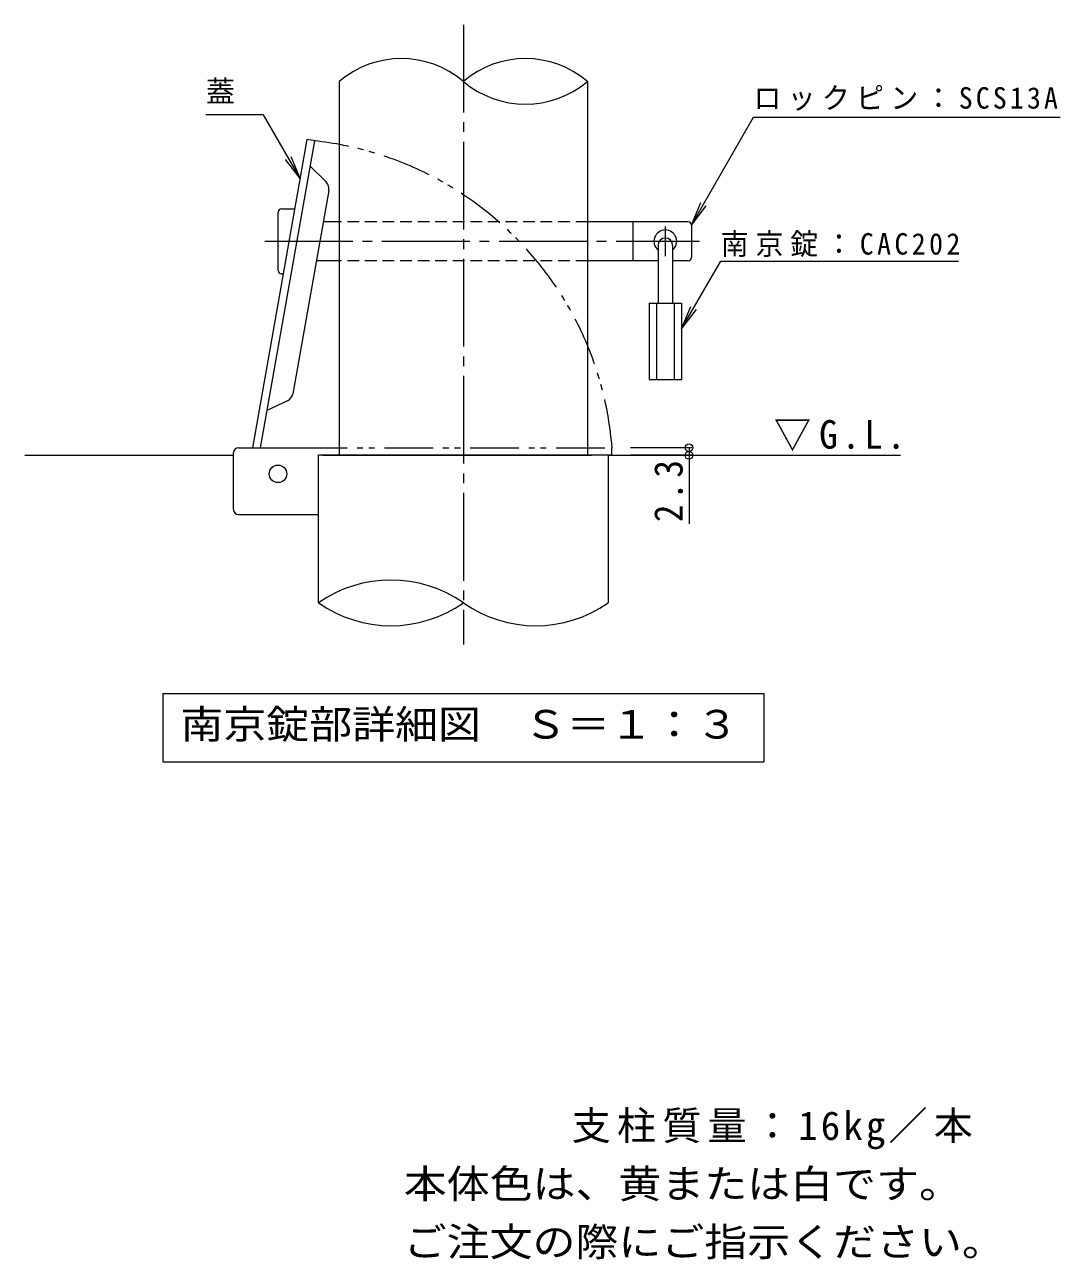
# Model space of a CAD drawing. Units: millimetres on the paper, enlarged 10 times, with parts at other scales. Extents: x -1772 to 1866, y -1370 to 811.
# Drawn here: x 804 to 1866, y -1112 to 154 of the extents above; entities that cross this region are included whole.
import ezdxf
from ezdxf.enums import TextEntityAlignment as Align

# ---------------------------------------------------------------- set-up
doc = ezdxf.new("R2010")
doc.units = ezdxf.units.MM
doc.header["$LTSCALE"] = 10
doc.header["$PDMODE"] = 32
doc.header["$PDSIZE"] = 8
for name, pattern in [('CHAIN1', [8, 5, -1, 1, -1]), ('CHAIN2', [12, 9, -1, 1, -1]), ('DASHED1', [1.8, 1.2, -0.6]), ('DOUBLE_CHAIN1', [8.8, 5, -1, 0.6, -0.6, 0.6, -1])]:
    doc.linetypes.add(name, pattern=pattern)
for name, color, linetype, lineweight in [('B-0_通り芯', 4, 'Continuous', 9), ('B-1_躯体', 3, 'Continuous', 9), ('B-2_仕上', 3, 'Continuous', 9), ('B-4_文字', 7, 'Continuous', 9), ('B-5_建具', 7, 'Continuous', 9), ('B-6_間仕切', 7, 'Continuous', 9), ('B-A_インテリア', 2, 'Continuous', 9), ('B-E_見え係り', 6, 'Continuous', 5)]:
    doc.layers.add(name, color=color, linetype=linetype, lineweight=lineweight)
doc.layers.add('F-5_F-5ﾚｲﾔ', color=2, linetype='Continuous')
doc.styles.add('ＭＳ ゴシック', font='')
doc.styles.get('ＭＳ ゴシック').set_extended_font_data('MS Gothic')

msp = doc.modelspace()

# ---------------------------------------------------------------- linework, layer by layer
at = {"layer": 'B-0_通り芯', "color": 7, "linetype": 'CHAIN2'}
for p, q in [((1253.75, 153.98), (1253.75, -481.34)), ((1050.34, -68.12), (1495.69, -68.12))]:
    msp.add_line(p, q, dxfattribs=at)
at = {"layer": 'B-0_通り芯'}
for p, q in [((1093.46, 36.19), (1037.75, -279.78)), ((1101.01, 34.86), (1045.53, -279.78)), ((1112.96, -7.21), (1096.5, 9.25)), ((1115.73, -16.02), (1079, -224.37)), ((1073.38, -231.69), (1052.28, -241.53)), ((1402.25, -287.45), (1105.25, -287.45)), ((1105.25, -438.77), (1105.25, -287.45)), ((1109.44, -287.45), (1384.97, -287.45)), ((1402.25, -287.45), (1402.25, -438.77))]:
    msp.add_line(p, q, dxfattribs=at)
at = {"layer": 'B-0_通り芯', "linetype": 'DOUBLE_CHAIN1'}
for p, q in [((1084.76, -279.7), (1405.61, -279.7)), ((1404.74, -287.45), (1167.03, -287.45)), ((1405.61, -279.7), (1405.61, -287.37))]:
    msp.add_line(p, q, dxfattribs=at)
at = {"layer": 'B-0_通り芯'}
msp.add_lwpolyline([(1101.01, 34.86), (1099.7, 35.09), (1093.46, 36.19)], dxfattribs=at)
msp.add_circle((1063.75, -306.45), 9, dxfattribs=at)
at = {"layer": 'B-0_通り芯', "linetype": 'DOUBLE_CHAIN1'}
msp.add_arc((1063.75, -306.45), 343.43, 4.46613, 83.76899, dxfattribs=at)
at = {"layer": 'B-0_通り芯'}
for centre, radius, start, end in [((1105.89, -14.28), 10, 350, 45), ((1069.15, -222.63), 10, 295, 350), ((1179.5, -544.82), 129.46, 55.00314, 124.99686), ((1179.5, -332.72), 129.46, 235.00314, 304.99686), ((1328, -332.72), 129.46, 235.00314, 304.99686)]:
    msp.add_arc(centre, radius, start, end, dxfattribs=at)
at = {"layer": 'B-1_躯体'}
for p, q in [((1018.25, -343.11), (1018.25, -284.78)), ((1023.25, -279.78), (1126.58, -279.78)), ((1023.25, -348.11), (1105.25, -348.11))]:
    msp.add_line(p, q, dxfattribs=at)
for centre, start, end in [((1023.25, -284.78), 90, 180), ((1023.25, -343.11), 180, 270)]:
    msp.add_arc(centre, 5, start, end, dxfattribs=at)
at = {"layer": 'B-2_仕上'}
for p, q in [((1126.58, 95.87), (1126.58, -287.45)), ((1380.92, 95.87), (1380.92, -287.45))]:
    msp.add_line(p, q, dxfattribs=at)
for centre, start, end in [((1190.17, 20.9), 49.69653, 130.30347), ((1317.33, 20.9), 49.69653, 130.30347), ((1317.33, 170.83), 229.69653, 310.30347)]:
    msp.add_arc(centre, 98.3, start, end, dxfattribs=at)
at = {"layer": 'B-4_文字'}
for p, q in [((1488.02, -279.79), (1425.08, -279.79)), ((1488.02, -287.45), (1425.08, -287.45)), ((1485.02, -279.79), (1485.02, -357.58))]:
    msp.add_line(p, q, dxfattribs=at)
for p in [(1485.02, -279.79), (1485.02, -287.45)]:
    msp.add_point(p, dxfattribs=at)
at = {"layer": 'B-5_建具'}
for p, q in [((1048.52, 61.4), (989.72, 61.4)), ((1048.52, 61.4), (1086.35, -4.13)), ((1071.13, 15.71), (1086.35, -4.13)), ((1076.79, 18.97), (1086.35, -4.13)), ((1487.41, -51.45), (1496.98, -28.36)), ((1487.41, -51.45), (1502.63, -31.62)), ((1477.41, -157.94), (1486.98, -134.84)), ((1477.41, -157.94), (1492.63, -138.11)), ((945.75, -531.7), (1561.75, -531.7)), ((945.75, -531.7), (945.75, -601.7)), ((1561.75, -531.7), (1561.75, -601.7)), ((945.75, -601.7), (1561.75, -601.7))]:
    msp.add_line(p, q, dxfattribs=at)
for points in [[(1487.41, -51.45), (1551.18, 59.01), (1865.56, 59.01)], [(1477.41, -157.94), (1517.58, -88.45), (1761.18, -88.45)]]:
    msp.add_lwpolyline(points, dxfattribs=at)
at = {"layer": 'B-6_間仕切'}
for p, q in [((1067.41, -34.79), (1080.95, -34.79)), ((1064.08, -98.12), (1064.08, -38.12)), ((1126.58, -48.12), (1110.07, -48.12)), ((1484.08, -48.12), (1380.92, -48.12)), ((1427.41, -48.12), (1427.41, -88.12)), ((1487.41, -51.45), (1487.41, -84.79)), ((1126.58, -88.12), (1103.02, -88.12)), ((1453.24, -88.12), (1380.92, -88.12)), ((1484.08, -88.12), (1468.24, -88.12)), ((1069.19, -101.45), (1067.41, -101.45))]:
    msp.add_line(p, q, dxfattribs=at)
at = {"layer": 'B-6_間仕切', "linetype": 'DASHED1'}
for p, q in [((1380.92, -48.12), (1126.58, -48.12)), ((1380.92, -88.12), (1126.58, -88.12))]:
    msp.add_line(p, q, dxfattribs=at)
at = {"layer": 'B-6_間仕切', "linetype": 'CHAIN1'}
msp.add_line((1460.74, -53.06), (1460.74, -83.27), dxfattribs=at)
at = {"layer": 'B-6_間仕切'}
for centre, radius, start, end in [((1067.41, -38.12), 3.33, 90, 180), ((1484.08, -51.45), 3.33, 0, 90), ((1460.74, -68.12), 11.67, 310.00473, 229.99223), ((1484.08, -84.79), 3.33, 270, 0), ((1067.41, -98.12), 3.33, 180, 270)]:
    msp.add_arc(centre, radius, start, end, dxfattribs=at)
at = {"layer": 'B-A_インテリア'}
for p, q in [((1453.24, -72.29), (1453.24, -131.45)), ((1468.24, -72.29), (1468.24, -131.45)), ((1444.08, -131.45), (1477.41, -131.45)), ((1451.58, -131.45), (1451.58, -209.79)), ((1469.91, -131.45), (1469.91, -209.79)), ((1477.41, -131.45), (1477.41, -209.79))]:
    msp.add_line(p, q, dxfattribs=at)
msp.add_lwpolyline([(1444.08, -131.45), (1444.08, -209.79), (1477.41, -209.79)], dxfattribs=at)
msp.add_arc((1460.74, -72.29), 7.5, 0, 180, dxfattribs=at)
at = {"layer": 'B-E_見え係り'}
for p, q in [((804.15, -287.45), (1018.25, -287.45)), ((1402.25, -287.45), (1701.88, -287.45))]:
    msp.add_line(p, q, dxfattribs=at)

# ---------------------------------------------------------------- texts
at = {"layer": 'B-4_文字', "color": 2, "insert": (1572.04, -283.32), "char_height": 29.33, "attachment_point": 7, "style": 'ＭＳ ゴシック'}
msp.add_mtext('\\T1.22;\\W0.95;▽G.L.', dxfattribs=at)
at = {"layer": 'B-4_文字', "color": 2, "insert": (1479.02, -355.96), "char_height": 29.33, "attachment_point": 7, "rotation": 90, "style": 'ＭＳ ゴシック'}
msp.add_mtext('\\T1.27;\\W0.9;2.3', dxfattribs=at)
at = {"layer": 'B-5_建具', "style": 'ＭＳ ゴシック'}
msp.add_text('蓋', height=21.99, dxfattribs=at).set_placement((989.72, 68.06), align=Align.BOTTOM_LEFT)
at = {"layer": 'B-5_建具', "color": 2, "style": 'ＭＳ ゴシック', "width": 1.1}
msp.add_text('南京錠部詳細図\u3000Ｓ＝１：３', height=29.33, dxfattribs=at).set_placement((963.75, -586.7), align=Align.BOTTOM_LEFT)
at = {"layer": 'B-5_建具', "char_height": 21.99, "attachment_point": 7, "style": 'ＭＳ ゴシック'}
for s, insert in [('\\T1.23;\\W0.95;ロックピン：SCS13A', (1551.18, 65.67)), ('\\T1.25;\\W0.95;南京錠：CAC202', (1517.58, -84.32))]:
    msp.add_mtext(s, dxfattribs=dict(at, insert=insert))
at = {"layer": 'F-5_F-5ﾚｲﾔ', "style": 'ＭＳ ゴシック', "width": 1.1}
for s, p in [('本体色は、黄または白です。', (1192.64, -1057.84)), ('ご注文の際にご指示ください。', (1192.64, -1117.31))]:
    msp.add_text(s, height=29.33, dxfattribs=at).set_placement(p, align=Align.BOTTOM_LEFT)
at = {"layer": 'F-5_F-5ﾚｲﾔ', "insert": (1364.84, -999.01), "char_height": 29.33, "attachment_point": 7, "style": 'ＭＳ ゴシック'}
msp.add_mtext('\\T1.16;支柱質量：16kg／本', dxfattribs=at)

doc.saveas('drawing.dxf')
